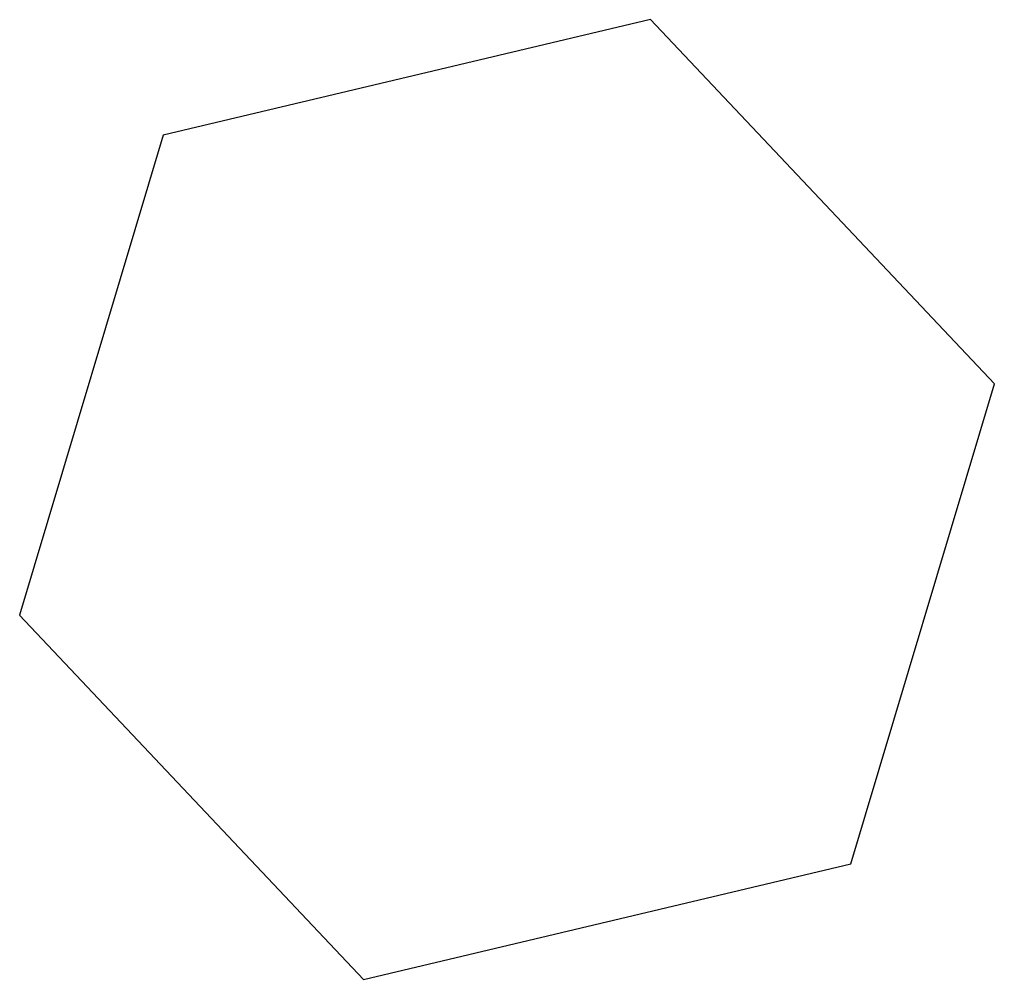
# Model space of a CAD drawing. Header units: millimetres. Extents: x -30.5 to 5.3, y -4.2 to 30.9.
import ezdxf

# ---------------------------------------------------------------- set-up
doc = ezdxf.new("R2010")
doc.units = ezdxf.units.MM
doc.layers.get('0').update_dxf_attribs({"linetype": 'CONTINUOUS'})

msp = doc.modelspace()

# ---------------------------------------------------------------- linework, layer by layer
msp.add_lwpolyline([(0, 0), (5.262, 17.593), (-7.344, 30.947), (-25.211, 26.707), (-30.473, 9.113), (-17.867, -4.24)], close=True)

doc.saveas('drawing.dxf')
